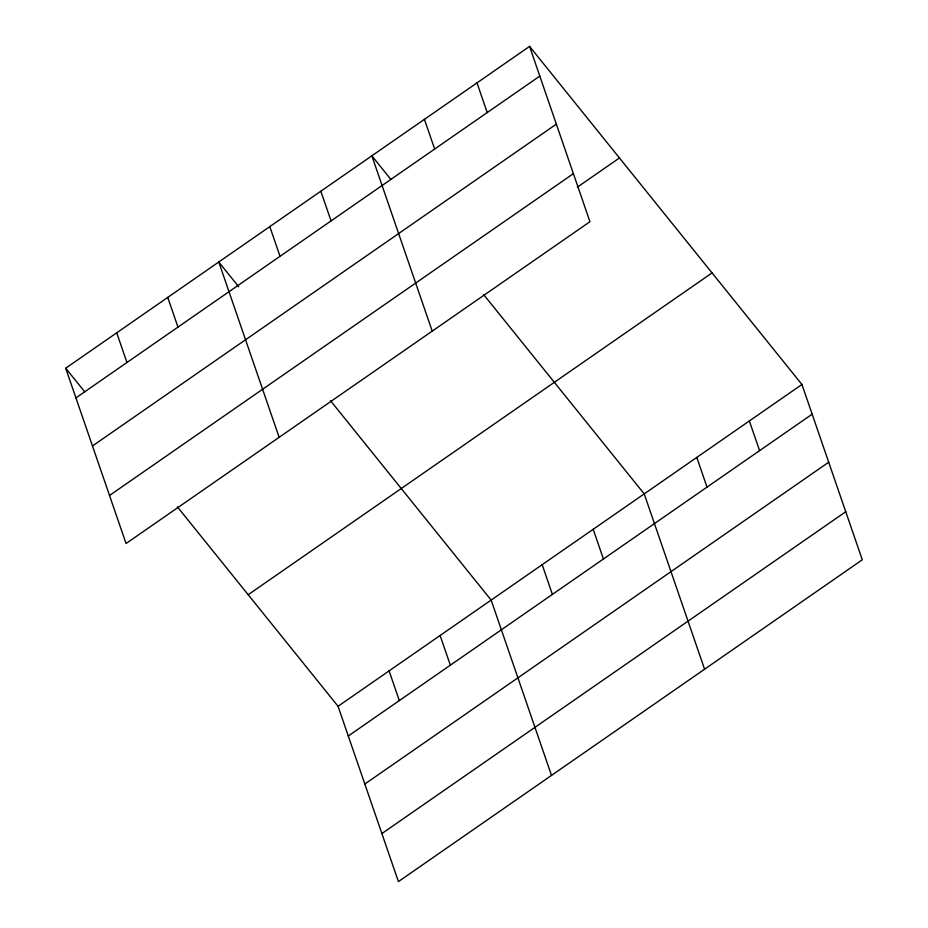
<?xml version="1.0" encoding="UTF-8"?>
<svg xmlns="http://www.w3.org/2000/svg" width="928" height="928" viewBox="0 0 928 928"><rect width="100%" height="100%" fill="white"/><g stroke="black" fill="none" stroke-linecap="round" stroke-linejoin="round"><path stroke-width="1.39" d="M529.575 46.4L589.941 221.711L126.069 543.518L65.702 368.207L529.575 46.4L801.931 384.482L862.298 559.793L398.425 881.6L338.059 706.289L177.364 506.827M75.922 397.903L539.794 76.096M92.475 445.962L556.348 124.143M109.516 495.471L573.388 173.652M577.39 187.143L619.452 157.969M248.182 594.72L712.054 272.913M338.059 706.289L801.931 384.482M348.29 735.985L812.162 414.178M364.832 784.044L828.704 462.225M381.884 833.553L845.756 511.734M390.92 179.487L371.861 155.811L432.216 331.122M483.523 294.431L644.218 493.893L704.584 669.204M238.751 286.81L218.776 262.009L279.142 437.32M330.449 400.629L491.144 600.091L551.51 775.402M65.702 368.207L84.761 391.871M749.36 420.952L759.591 450.648M696.789 457.423L707.02 487.119M477.004 82.87L487.223 112.566M593.189 529.296L603.42 558.992M424.432 119.341L434.652 149.037M542.172 564.7L552.392 594.396M320.833 191.214L331.052 220.91M440.116 635.494L450.347 665.19M269.804 226.618L280.024 256.314M389.087 670.898L399.318 700.594M167.748 297.412L177.979 327.108M116.731 332.816L126.95 362.512"/></g></svg>
